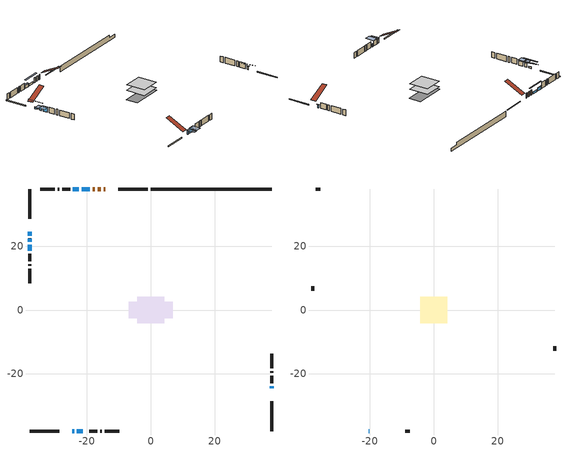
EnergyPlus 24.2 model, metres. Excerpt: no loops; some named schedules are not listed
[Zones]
conditioned space
 floor adiabatic (AdiabaticFloorConstruction): -4.18,-4.18 -4.18,4.18 4.18,4.18 4.18,-4.18 z1.14
 floor foundation (Slab1 construction): -6.86,-2.63 -6.86,2.63 6.86,2.63 6.86,-2.63 z-1.3
 wall outside (RimJoist1 construction): -0.96,37.92 -10.26,37.92 / -37.92,-37.92 -28.62,-37.92 / -37.92,37.92 -37.92,28.62 / 37.92,-37.92 37.92,-28.62 z1.14:1.44
 wall outside (AdiabaticWallConstruction 1): -14.32,37.92 -14.76,37.92 / -15.69,37.92 -16.58,37.92 / -17.51,37.92 -18.25,37.92 z1.14:3.17
 wall outside (AdiabaticWallConstruction): -24.56,-37.92 -24.04,-37.92 / -37.92,22.41 -37.92,21.39 z1.14:2.82; -37.92,24.56 -37.92,23.33 / -19.17,37.92 -21.61,37.92 z1.14:1.9; -23.12,-37.92 -21.29,-37.92 z1.14:3.17; -37.92,20.46 -37.92,18.63 z1.14:2.97; 37.92,-24.56 37.92,-23.94 / -22.54,37.92 -24.37,37.92 z1.14:2.36
 wall outside (Wall1 construction): -25.3,37.92 -27.7,37.92 / -19.22,-37.92 -16.82,-37.92 / -37.92,17.7 -37.92,15.31 / 37.92,-23.02 37.92,-20.62 z1.14:3.58
 wall outside (Wall2 construction): -28.63,37.92 -29.2,37.92 / -15.9,-37.92 -15.32,-37.92 / -37.92,14.38 -37.92,13.81 / 37.92,-19.69 37.92,-19.12 z1.14:3.58
 wall outside (Wall3 construction): -30.13,37.92 -34.67,37.92 / -14.39,-37.92 -9.85,-37.92 / -37.92,12.88 -37.92,8.34 / 37.92,-18.19 37.92,-13.65 z1.14:3.58
 wall foundation (FoundationWall1 construction): -0.03,37.92,-1.3 -0.03,37.92,1.14 34.12,37.92,1.14 34.12,37.92,0.01 37.92,37.92,0.01 37.92,37.92,-1.3
 window (WindowConstruction 4): -24.55,-37.92 -24.05,-37.92 z1.14:2.82
 window (WindowConstruction 6): -37.92,24.55 -37.92,23.33 z1.14:1.9
 window (WindowConstruction 7): -19.17,37.92 -21.61,37.92 z1.14:1.9
 window (WindowConstruction): -23.12,-37.92 -21.29,-37.92 z1.14:3.17
 window (WindowConstruction 5): -37.92,22.41 -37.92,21.39 z1.14:2.82
 window (WindowConstruction 1): -37.92,20.46 -37.92,18.63 z1.14:2.97
 window (WindowConstruction 2): 37.92,-24.55 37.92,-23.94 z1.14:2.36
 window (WindowConstruction 3): -22.54,37.92 -24.37,37.92 z1.14:2.36
 door (Door): -14.32,37.92 -14.76,37.92 z1.14:3.17
 door (Door 1): -15.69,37.92 -16.58,37.92 z1.14:3.17
 door (Door 2): -17.51,37.92 -18.25,37.92 z1.14:3.17
 ceiling adiabatic (AdiabaticFloorConstruction): 4.18,-4.18 4.18,4.18 -4.18,4.18 -4.18,-4.18 z1.14
attic - vented
 floor to conditioned space (Floor1 construction Reversed): -4.18,-4.18 -4.18,4.18 4.18,4.18 4.18,-4.18 z3.58
 wall outside (AdiabaticWallConstruction): -20.36,-37.92 -20.15,-37.92 z1.14:2.36
 wall outside (Wall4 construction): -35.6,37.92 -36.99,37.92 / -8.92,-37.92 -7.53,-37.92 / -37.92,7.41 -37.92,6.01 / 37.92,-12.72 37.92,-11.33 z1.14:3.58
 window (WindowConstruction 8): -20.36,-37.92 -20.15,-37.92 z1.14:2.36
 roof outside (Roof1 construction): -13.4,37.92,3.58 -13.4,30.02,7.53 -11.19,30.02,7.53 -11.19,37.92,3.58; -25.48,-37.92,3.58 -25.48,-30.02,7.53 -27.69,-30.02,7.53 -27.69,-37.92,3.58; -37.92,25.48,3.58 -30.02,25.48,7.53 -30.02,27.69,7.53 -37.92,27.69,3.58; 37.92,-25.48,3.58 30.02,-25.48,7.53 30.02,-27.69,7.53 37.92,-27.69,3.58
shading: -23.75,-37.92 -24.85,-37.92 -24.85,-41.58 -23.75,-41.58 z3.12; -37.92,20.7 -37.92,27.19 -38.33,27.19 -38.33,20.7 z4.54; -24.25,37.92 -16.53,37.92 -16.53,38.33 -24.25,38.33 z4.54; -20.99,-37.92 -23.41,-37.92 -23.41,-41.58 -20.99,-41.58 z3.47; -37.92,21.09 -37.92,22.7 -40.36,22.7 -40.36,21.09 z3.12; -37.92,18.33 -37.92,20.76 -40.36,20.76 -40.36,18.33 z3.27; 37.92,-23.74 37.92,-24.76 38.33,-24.76 38.33,-23.74 z2.56; -24.57,37.92 -22.34,37.92 -22.34,38.33 -24.57,38.33 z2.56
[Building]
Building 1: Terrain=Suburbs
[Site:Location]
Quebec Intl AP_QC: Latitude {deg}=46.8; Longitude {deg}=-71.38; Time Zone {hr}=-5; Elevation {m}=74; Keep Site Location Information=Yes
[Site:GroundTemperature:Shallow]
0.0108218, -2.24938, -2.43038, -1.3578, 2.94801, 7.23376, 10.9493, 13.303, 13.5029, 11.5886, 7.96783, 3.81355
[Site:WaterMainsTemperature]
Calculation Method=Schedule; Temperature Schedule=mains temperature schedule
[Material] Roughness=Rough; Thermal Absorptance=0.9
Name | Thickness {m} | Conductivity {W/m-K} | Density {kg/m3} | Specific Heat {J/kg-K} | Solar Absorptance | Visible Absorptance
asphalt or fiberglass shingles | 0.00635 | 0.162714 | 1121.4 | 1465.45 | 0.4 | 0.4
ceiling loosefill ins | 0.254 | 0.0480833 | 16.02 | 1046.75 | 0.7 | 0.7
ceiling stud and cavity | 0.1397 | 0.248704 | 65.682 | 1177.47 | 0.7 | 0.7
concrete 4.0 in. | 0.1016 | 1.803125 | 2242.8 | 837.4 | 0.7 | 0.7
concrete 8.0 in. | 0.2032 | 1.803125 | 2242.8 | 837.4 | 0.7 | 0.7
door material | 0.04445 | 0.0451087 | 512.64 | 1214.23 | 0.7 | 0.7
exterior vertical ins | 0.0481002 | 0.029427 | 32.04 | 1214.23 | 0.7 | 0.7
floor covering | 0.0127 | 0.0433444 | 54.468 | 1339.84 | 0.6 | 0.6
floor rigid ins; wall rigid ins 1 | 0.512978 | 0.029427 | 32.04 | 1214.23 | 0.7 | 0.7
floor stud and cavity | 0.1397 | 1.75129 | 37.0049 | 1207.88 | 0.7 | 0.7
furniture material conditioned space 1 | 0.1524 | 0.115458 | 640.8 | 1214.23 | 0.6 | 0.6
gypsum board | 0.0127 | 0.160291 | 801 | 837.4 | 0.6 | 0.6
gypsum board 1 | 0.0127 | 0.160291 | 801 | 837.4 | 0.7 | 0.7
osb sheathing 0.5 in. | 0.0127 | 0.115458 | 512.64 | 1214.23 | 0.7 | 0.7
osb sheathing 0.75 in. | 0.01905 | 0.115458 | 512.64 | 1214.23 | 0.7 | 0.7
osb sheathing 2.0 in. | 0.0508 | 0.115458 | 512.64 | 1214.23 | 0.7 | 0.7
rim joist rigid ins; slab rigid ins; wall rigid ins | 0.051816 | 0.029427 | 32.04 | 1214.23 | 0.7 | 0.7
rim joist stud and cavity | 0.0508 | 0.0371023 | 125.044 | 1163.47 | 0.6 | 0.6
wall stud and cavity | 0.1397 | 0.122248 | 139.0536 | 1170.24 | 0.7 | 0.7
wall stud and cavity 1 | 0.1397 | 0.33619 | 139.0536 | 1170.24 | 0.7 | 0.7
wall stud and cavity 2 | 0.1397 | 0.156487 | 139.0536 | 1170.24 | 0.7 | 0.7
wall stud and cavity 3 | 0.0889 | 6.1454 | 50.32683 | 1063.81 | 0.6 | 0.6
wall stud and cavity 4 | 0.0889 | 0.380278 | 52.3479 | 1209.89 | 0.7 | 0.7
wall stud and cavity 5 | 0.0889 | 0.391764 | 83.0341 | 1211.67 | 0.7 | 0.7
wood siding | 0.0254 | 0.102417 | 544.68 | 1172.36 | 0.4 | 0.4
wood siding 1 | 0.00254 | 0.102417 | 544.68 | 1172.36 | 0.4 | 0.4
wood siding 2; wood siding 3; wood siding 4 | 0.0254 | 0.102417 | 544.68 | 1172.36 | 0.7 | 0.7
[WindowMaterial:SimpleGlazingSystem]
Name | U-Factor {W/m2-K} | Solar Heat Gain Coefficient
WindowMaterial | 2.22805 | 0.55
WindowMaterial 1 | 2.20704 | 0.54
WindowMaterial 2 | 2.25246 | 0.49
WindowMaterial 3 | 2.24508 | 0.51
WindowMaterial 4 | 2.14969 | 0.57
WindowMaterial 5 | 2.09745 | 0.62
WindowMaterial 6 | 2.22237 | 0.52
WindowMaterial 7 | 2.435862 | 0.32
[Construction]
AdiabaticFloorConstruction: floor stud and cavity, floor rigid ins, osb sheathing 0.75 in., floor covering
AdiabaticWallConstruction: wood siding 3, wall rigid ins 1, wall stud and cavity 4, gypsum board
AdiabaticWallConstruction 1: wood siding 4, wall rigid ins 1, wall stud and cavity 4, gypsum board
Door; Door 1; Door 2: door material
Floor1 construction Reversed: gypsum board, ceiling stud and cavity, ceiling loosefill ins
FoundationWall1 construction: concrete 8.0 in., gypsum board 1
furniture construction conditioned space 1: furniture material conditioned space 1
PartitionWallConstruction: gypsum board, wall stud and cavity 5, gypsum board
RimJoist1 construction: wood siding 2, rim joist rigid ins, osb sheathing 2.0 in., rim joist stud and cavity
Roof1 construction: asphalt or fiberglass shingles
Slab1 construction: slab rigid ins, concrete 4.0 in.
Wall1 construction: wood siding, wall rigid ins, osb sheathing 0.5 in., wall stud and cavity, gypsum board
Wall2 construction: wood siding, wall rigid ins, osb sheathing 0.5 in., wall stud and cavity 1, gypsum board
Wall3 construction: wood siding, wall rigid ins, osb sheathing 0.5 in., wall stud and cavity 2, gypsum board
Wall4 construction: wood siding 1, wall stud and cavity 3
WindowConstruction: WindowMaterial
WindowConstruction 1: WindowMaterial 1
WindowConstruction 2: WindowMaterial 2
WindowConstruction 3: WindowMaterial 3
WindowConstruction 4: WindowMaterial 4
WindowConstruction 5: WindowMaterial 5
WindowConstruction 6; WindowConstruction 7: WindowMaterial 6
WindowConstruction 8: WindowMaterial 7
[Zone] Multiplier=1; Part of Total Floor Area=Yes
Name | Volume {m3}
attic - vented | 43.419
conditioned space | 373.7
[Space]
Name | Zone | Volume {m3}
attic - vented 1 | attic - vented | 43.419
conditioned space 1 | conditioned space | 373.7
[ZoneInfiltration:EffectiveLeakageArea]
infil attic - vented 1: Zone or Space=attic - vented 1; Schedule=Always On Discrete; Effective Air Leakage Area {cm2}=2575.38; Stack Coefficient=0.000444307; Wind Coefficient=1.42417e-05
[ZoneMixing]
whole house fan mix: Zone or Space=attic - vented; Schedule=Always On Continuous; Design Flow Rate Calculation Method=Flow/Zone; Design Flow Rate {m3/s}=0; Source Zone or Space=conditioned space
[SurfaceProperty:ExposedFoundationPerimeter]
Slab1: Exposed Perimeter Calculation Method=TotalExposedPerimeter; Total Exposed Perimeter {m}=37.949
[InternalMass] Zone or ZoneList=conditioned space; Space or SpaceList=conditioned space 1
Name | Construction | Surface Area {m2}
furniture mass conditioned space 1 | furniture construction conditioned space 1 | 56.76
partition wall mass | PartitionWallConstruction | 141.9
[Lights]
interior lighting: Zone or ZoneList or Space or SpaceList=conditioned space 1; Schedule=interior lighting schedule; Design Level Calculation Method=LightingLevel; Lighting Level {W}=343.2; Return Air Fraction=0; Fraction Radiant=0.6; Fraction Visible=0.2; Fraction Replaceable=1
[People]
occupants: Zone or ZoneList or Space or SpaceList=conditioned space 1; Number of People Schedule=occupants schedule; Number of People Calculation Method=People; Number of People=3; Fraction Radiant=0.314171; Sensible Heat Fraction=0.56303; Activity Level Schedule=occupants activity schedule; Carbon Dioxide Generation Rate {m3/s-W}=0; Enable ASHRAE 55 Comfort Warnings=No; Mean Radiant Temperature Calculation Type=EnclosureAveraged
[ElectricEquipment] Zone or ZoneList or Space or SpaceList=conditioned space 1; Design Level Calculation Method=EquipmentLevel
Name | Schedule | Design Level {W} | Fraction Latent | Fraction Radiant | Fraction Lost
clothes dryer | clothes dryer schedule | 140.772 | 0.015 | 0.081 | 0.85
clothes washer | clothes washer schedule | 32.1985 | 0.03 | 0.162 | 0.7
cooking range | cooking range schedule | 215.147 | 0.08 | 0.432 | 0.2
dishwasher | dishwasher schedule | 66.8632 | 0.3 | 0.18 | 0.4
fridge | fridge schedule | 72.9452 | 0 | 0.6 | 0
mech vent house fan | mech vent house fan schedule | 20.8667 | 0 | 0 | 0.522764
mech vent house fan cfis | mech vent house fan cfis schedule | 0 | 0 | 0 | 0
misc plug loads | misc plug loads schedule | 494.7 | 0.045 | 0.513 | 0.1
whole house fan | Always On Discrete | 0 | 0 | 0 | 1
[OtherEquipment] Zone or ZoneList or Space or SpaceList=conditioned space 1; Design Level Calculation Method=EquipmentLevel
Name | Fuel Type | Schedule | Design Level {W} | Fraction Latent | Fraction Radiant | Fraction Lost
clothes dryer 1 | Electricity | clothes dryer schedule | 0 | 0.015 | 0.081 | 0.85
cooking range 1 | Electricity | cooking range schedule | 0 | 0.08 | 0.432 | 0.2
general water use latent | None | general water use schedule | 62.594 | 1 | 0 | 0
general water use sensible | None | general water use schedule | -61.6891 | 0 | 0.6 | 0
mech vent house fan latent load | None | Always On Discrete | 0 | 1 | 0 | 0
mech vent house fan sensible load | None | Always On Discrete | 0 | 0 | 0 | 0
water heater energy adjustment1 | Electricity | Always On Discrete | 0.01 | 0 | 0 | 1
[ZoneInfiltration:DesignFlowRate] Zone or ZoneList or Space or SpaceList=conditioned space 1; Schedule=Always On Discrete; Design Flow Rate Calculation Method=Flow/Zone; Design Flow Rate {m3/s}=0
infil flow; natural vent flow; whole house fan flow
[ZoneControl:Thermostat]
conditioned space Thermostat: Zone or ZoneList=conditioned space; Control Type Schedule=conditioned space Thermostat Schedule; Control 1=conditioned space temperature setpoint; Temperature Difference Between Cutout And Setpoint {deltaC}=0
[ZoneHVAC:Baseboard:Convective:Electric]
electric baseboard: Availability Schedule=Always On Discrete; Heating Design Capacity {W}=6416.5; Efficiency=1
[AirLoopHVAC:UnitarySystem]
unit heater unitary system: Control Type=Load; Controlling Zone or Thermostat Location=conditioned space; Dehumidification Control Type=None; Availability Schedule=Always On Discrete; Supply Fan=unit heater supply fan; Fan Placement=BlowThrough; Supply Air Fan Operating Mode Schedule=unit heater auto fan schedule; Heating Coil=unit heater htg coil; DX Heating Coil Sizing Ratio=1; Use DOAS DX Cooling Coil=No; Minimum Supply Air Temperature {C}=2; Latent Load Control=SensibleOnlyLoadControl; Cooling Supply Air Flow Rate Method=None; Heating Supply Air Flow Rate Method=SupplyAirFlowRate; Heating Supply Air Flow Rate {m3/s}=0.00141584; No Load Supply Air Flow Rate Method=SupplyAirFlowRate; No Load Supply Air Flow Rate {m3/s}=0; No Load Supply Air Flow Rate Control Set To Low Speed=Yes; Maximum Supply Air Temperature {C}=48.8889; Maximum Outdoor Dry-Bulb Temperature for Supplemental Heater Operation {C}=21; Ancillary On-Cycle Electric Power {W}=0; Ancillary Off-Cycle Electric Power {W}=0
[Fan:SystemModel]
unit heater supply fan: Availability Schedule=Always On Discrete; Design Maximum Air Flow Rate {m3/s}=0.00141584; Speed Control Method=Discrete; Electric Power Minimum Flow Rate Fraction=0.2; Design Pressure Rise {Pa}=500; Motor Efficiency=1; Motor In Air Stream Fraction=1; Design Electric Power Consumption {W}=Autosize; Design Power Sizing Method=PowerPerFlow; Electric Power Per Unit Flow Rate {W/(m3/s)}=28251.7; Electric Power Per Unit Flow Rate Per Unit Pressure {W/((m3/s)-Pa)}=1.66667; Fan Total Efficiency=0.7; Motor Loss Radiative Fraction=0; Number of Speeds=1; Speed Flow Fraction 1=1; Speed Electric Power Fraction 1=1
[Coil:Heating:Fuel]
unit heater htg coil: Availability Schedule=Always On Discrete; Fuel Type=OtherFuel1; Burner Efficiency=0.3; Nominal Capacity {W}=0.293071; On Cycle Parasitic Electric Load {W}=0; Off Cycle Parasitic Fuel Load {W}=0
[Zone equipment]
conditioned space: electric baseboard, unit heater unitary system
[Foundation:Kiva]
Foundation Kiva 1: Initial Indoor Air Temperature {C}=18; Wall Height Above Grade {m}=1.13998; Wall Depth Below Slab {m}=0.2032; Custom Block Material Name 1=exterior vertical ins; Custom Block Depth 1 {m}=2.43998; Custom Block X Position 1 {m}=0.2159; Custom Block Z Position 1 {m}=0
[Foundation:Kiva:Settings]
Soil Conductivity {W/m-K}=0.849921; Soil Density {kg/m3}=1842.3; Soil Specific Heat {J/kg-K}=418.7; Ground Solar Absorptivity=0.9; Ground Thermal Absorptivity=0.9; Ground Surface Roughness {m}=0.03; Far-Field Width {m}=40; Deep-Ground Boundary Condition=ZeroFlux; Deep-Ground Depth {m}=40; Minimum Cell Dimension {m}=0.2; Maximum Cell Growth Coefficient=3; Simulation Timestep=Timestep
[Exterior:Lights]
exterior lighting: Schedule=exterior lighting schedule; Design Level {W}=75.6
[EnergyManagementSystem:GlobalVariable]
infil_program_Qfan
infil_program_Qinf
natural_vent_program_Qnv
natural_vent_program_Qwhf
[EnergyManagementSystem:Sensor]
Name | Output:Variable or Output:Meter Index Key | Output:Variable or Output:Meter
airflow_gain | infil flow | Infiltration Sensible Heat Gain Energy
airflow_gain_1 | natural vent flow | Infiltration Sensible Heat Gain Energy
airflow_gain_2 | whole house fan flow | Infiltration Sensible Heat Gain Energy
airflow_loss | infil flow | Infiltration Sensible Heat Loss Energy
airflow_loss_1 | natural vent flow | Infiltration Sensible Heat Loss Energy
airflow_loss_2 | whole house fan flow | Infiltration Sensible Heat Loss Energy
clg_load_cond |  | Cooling:EnergyTransfer:Zone:CONDITIONED SPACE
clg_sp_s; clg_sp_s_1 | cooling setpoint | Schedule Value
clothes_dryer_exhaust_0_sch_s | clothes dryer exhaust 0 schedule | Schedule Value
conditioned_space_clg_unmet_s | conditioned space | Zone Cooling Setpoint Not Met Time
conditioned_space_htg_unmet_s | conditioned space | Zone Heating Setpoint Not Met Time
cool_season | cooling season schedule | Schedule Value
fridge_tin_s | conditioned space | Zone Mean Air Temperature
htg_load_cond |  | Heating:EnergyTransfer:Zone:CONDITIONED SPACE
htg_sp_s; htg_sp_s_1 | heating setpoint | Schedule Value
ig_ee_conv | clothes dryer | Electric Equipment Convective Heating Energy
ig_ee_conv_2 | cooking range | Electric Equipment Convective Heating Energy
ig_ee_conv_4 | fridge | Electric Equipment Convective Heating Energy
ig_ee_conv_5 | misc plug loads | Electric Equipment Convective Heating Energy
ig_ee_conv_6 | whole house fan | Electric Equipment Convective Heating Energy
ig_ee_rad | clothes dryer | Electric Equipment Radiant Heating Energy
ig_ee_rad_2 | cooking range | Electric Equipment Radiant Heating Energy
ig_ee_rad_4 | fridge | Electric Equipment Radiant Heating Energy
ig_ee_rad_5 | misc plug loads | Electric Equipment Radiant Heating Energy
ig_ee_rad_6 | whole house fan | Electric Equipment Radiant Heating Energy
ig_lgt_conv | interior lighting | Lights Convective Heating Energy
ig_lgt_rad | interior lighting | Lights Radiant Heating Energy
ig_lgt_vis | interior lighting | Lights Visible Radiation Heating Energy
ig_oe_conv | clothes dryer 1 | Other Equipment Convective Heating Energy
ig_oe_conv_1 | cooking range 1 | Other Equipment Convective Heating Energy
ig_oe_conv_2 | general water use latent | Other Equipment Convective Heating Energy
ig_oe_conv_3 | general water use sensible | Other Equipment Convective Heating Energy
ig_oe_conv_4 | water heater energy adjustment1 | Other Equipment Convective Heating Energy
ig_oe_rad | clothes dryer 1 | Other Equipment Radiant Heating Energy
ig_oe_rad_1 | cooking range 1 | Other Equipment Radiant Heating Energy
ig_oe_rad_2 | general water use latent | Other Equipment Radiant Heating Energy
ig_oe_rad_3 | general water use sensible | Other Equipment Radiant Heating Energy
ig_oe_rad_4 | water heater energy adjustment1 | Other Equipment Radiant Heating Energy
ig_ppl_conv | occupants | People Convective Heating Energy
ig_ppl_rad | occupants | People Radiant Heating Energy
im_conv | furniture mass conditioned space 1 | Surface Inside Face Convection Heat Gain Energy
im_conv_1 | partition wall mass | Surface Inside Face Convection Heat Gain Energy
im_ig | furniture mass conditioned space 1 | Surface Inside Face Internal Gains Radiation Heat Gain Energy
im_ig_1 | partition wall mass | Surface Inside Face Internal Gains Radiation Heat Gain Energy
im_lgt | furniture mass conditioned space 1 | Surface Inside Face Lights Radiation Heat Gain Energy
im_lgt_1 | partition wall mass | Surface Inside Face Lights Radiation Heat Gain Energy
im_sol | furniture mass conditioned space 1 | Surface Inside Face Solar Radiation Heat Gain Energy
im_sol_1 | partition wall mass | Surface Inside Face Solar Radiation Heat Gain Energy
im_surf | furniture mass conditioned space 1 | Surface Inside Face Net Surface Thermal Radiation Heat Gain Energy
im_surf_1 | partition wall mass | Surface Inside Face Net Surface Thermal Radiation Heat Gain Energy
mv_conv | mech vent house fan | Electric Equipment Convective Heating Energy
mv_conv_1 | mech vent house fan cfis | Electric Equipment Convective Heating Energy
mv_conv_2 | mech vent house fan latent load | Other Equipment Convective Heating Energy
mv_conv_3 | mech vent house fan sensible load | Other Equipment Convective Heating Energy
mv_rad | mech vent house fan | Electric Equipment Radiant Heating Energy
mv_rad_1 | mech vent house fan cfis | Electric Equipment Radiant Heating Energy
mv_rad_2 | mech vent house fan latent load | Other Equipment Radiant Heating Energy
mv_rad_3 | mech vent house fan sensible load | Other Equipment Radiant Heating Energy
natural_vent_s | natural vent schedule | Schedule Value
out_pb_s |  | Site Outdoor Air Barometric Pressure
out_wt_s |  | Site Outdoor Air Humidity Ratio
site_vw_s |  | Site Wind Speed
ss_back_out | Window1 | Surface Window Shortwave from Zone Back Out Window Heat Transfer Rate
ss_back_out_1 | Window10 | Surface Window Shortwave from Zone Back Out Window Heat Transfer Rate
ss_back_out_2 | Window11 | Surface Window Shortwave from Zone Back Out Window Heat Transfer Rate
ss_back_out_3 | Window2 | Surface Window Shortwave from Zone Back Out Window Heat Transfer Rate
ss_back_out_4 | Window3 | Surface Window Shortwave from Zone Back Out Window Heat Transfer Rate
ss_back_out_5 | Window4 | Surface Window Shortwave from Zone Back Out Window Heat Transfer Rate
ss_back_out_6 | Window6 | Surface Window Shortwave from Zone Back Out Window Heat Transfer Rate
ss_back_out_7 | Window7 | Surface Window Shortwave from Zone Back Out Window Heat Transfer Rate
ss_conv | Door1 | Surface Inside Face Convection Heat Gain Energy
ss_conv_1 | Door2 | Surface Inside Face Convection Heat Gain Energy
ss_conv_10 | Window7 | Surface Inside Face Convection Heat Gain Energy
ss_conv_2 | Door3 | Surface Inside Face Convection Heat Gain Energy
ss_conv_3 | Window1 | Surface Inside Face Convection Heat Gain Energy
ss_conv_4 | Window10 | Surface Inside Face Convection Heat Gain Energy
ss_conv_5 | Window11 | Surface Inside Face Convection Heat Gain Energy
ss_conv_6 | Window2 | Surface Inside Face Convection Heat Gain Energy
ss_conv_7 | Window3 | Surface Inside Face Convection Heat Gain Energy
ss_conv_8 | Window4 | Surface Inside Face Convection Heat Gain Energy
ss_conv_9 | Window6 | Surface Inside Face Convection Heat Gain Energy
ss_ig | Door1 | Surface Inside Face Internal Gains Radiation Heat Gain Energy
ss_ig_1 | Door2 | Surface Inside Face Internal Gains Radiation Heat Gain Energy
ss_ig_10 | Window7 | Surface Inside Face Internal Gains Radiation Heat Gain Energy
ss_ig_2 | Door3 | Surface Inside Face Internal Gains Radiation Heat Gain Energy
ss_ig_3 | Window1 | Surface Inside Face Internal Gains Radiation Heat Gain Energy
ss_ig_4 | Window10 | Surface Inside Face Internal Gains Radiation Heat Gain Energy
ss_ig_5 | Window11 | Surface Inside Face Internal Gains Radiation Heat Gain Energy
ss_ig_6 | Window2 | Surface Inside Face Internal Gains Radiation Heat Gain Energy
ss_ig_7 | Window3 | Surface Inside Face Internal Gains Radiation Heat Gain Energy
ss_ig_8 | Window4 | Surface Inside Face Internal Gains Radiation Heat Gain Energy
ss_ig_9 | Window6 | Surface Inside Face Internal Gains Radiation Heat Gain Energy
ss_lgt | Door1 | Surface Inside Face Lights Radiation Heat Gain Energy
ss_lgt_1 | Door2 | Surface Inside Face Lights Radiation Heat Gain Energy
ss_lgt_2 | Door3 | Surface Inside Face Lights Radiation Heat Gain Energy
ss_sol | Door1 | Surface Inside Face Solar Radiation Heat Gain Energy
ss_sol_1 | Door2 | Surface Inside Face Solar Radiation Heat Gain Energy
ss_sol_2 | Door3 | Surface Inside Face Solar Radiation Heat Gain Energy
ss_surf | Door1 | Surface Inside Face Net Surface Thermal Radiation Heat Gain Energy
ss_surf_1 | Door2 | Surface Inside Face Net Surface Thermal Radiation Heat Gain Energy
ss_surf_10 | Window7 | Surface Inside Face Net Surface Thermal Radiation Heat Gain Energy
ss_surf_2 | Door3 | Surface Inside Face Net Surface Thermal Radiation Heat Gain Energy
ss_surf_3 | Window1 | Surface Inside Face Net Surface Thermal Radiation Heat Gain Energy
ss_surf_4 | Window10 | Surface Inside Face Net Surface Thermal Radiation Heat Gain Energy
ss_surf_5 | Window11 | Surface Inside Face Net Surface Thermal Radiation Heat Gain Energy
ss_surf_6 | Window2 | Surface Inside Face Net Surface Thermal Radiation Heat Gain Energy
ss_surf_7 | Window3 | Surface Inside Face Net Surface Thermal Radiation Heat Gain Energy
ss_surf_8 | Window4 | Surface Inside Face Net Surface Thermal Radiation Heat Gain Energy
ss_surf_9 | Window6 | Surface Inside Face Net Surface Thermal Radiation Heat Gain Energy
ss_trans_in | Window1 | Surface Window Transmitted Solar Radiation Rate
ss_trans_in_1 | Window10 | Surface Window Transmitted Solar Radiation Rate
ss_trans_in_2 | Window11 | Surface Window Transmitted Solar Radiation Rate
ss_trans_in_3 | Window2 | Surface Window Transmitted Solar Radiation Rate
ss_trans_in_4 | Window3 | Surface Window Transmitted Solar Radiation Rate
ss_trans_in_5 | Window4 | Surface Window Transmitted Solar Radiation Rate
ss_trans_in_6 | Window6 | Surface Window Transmitted Solar Radiation Rate
ss_trans_in_7 | Window7 | Surface Window Transmitted Solar Radiation Rate
ss_trans_out | Window1 | Surface Inside Face Initial Transmitted Diffuse Transmitted Out Window Solar Radiation Rate
ss_trans_out_1 | Window10 | Surface Inside Face Initial Transmitted Diffuse Transmitted Out Window Solar Radiation Rate
ss_trans_out_2 | Window11 | Surface Inside Face Initial Transmitted Diffuse Transmitted Out Window Solar Radiation Rate
ss_trans_out_3 | Window2 | Surface Inside Face Initial Transmitted Diffuse Transmitted Out Window Solar Radiation Rate
ss_trans_out_4 | Window3 | Surface Inside Face Initial Transmitted Diffuse Transmitted Out Window Solar Radiation Rate
ss_trans_out_5 | Window4 | Surface Inside Face Initial Transmitted Diffuse Transmitted Out Window Solar Radiation Rate
ss_trans_out_6 | Window6 | Surface Inside Face Initial Transmitted Diffuse Transmitted Out Window Solar Radiation Rate
ss_trans_out_7 | Window7 | Surface Inside Face Initial Transmitted Diffuse Transmitted Out Window Solar Radiation Rate
s_conv | Floor1 | Surface Inside Face Convection Heat Gain Energy
s_conv_1 | FoundationWall1 | Surface Inside Face Convection Heat Gain Energy
s_conv_10 | Wall1:180 | Surface Inside Face Convection Heat Gain Energy
s_conv_11 | Wall1:270 | Surface Inside Face Convection Heat Gain Energy
s_conv_12 | Wall1:90 | Surface Inside Face Convection Heat Gain Energy
s_conv_13 | Wall2:0 | Surface Inside Face Convection Heat Gain Energy
s_conv_14 | Wall2:180 | Surface Inside Face Convection Heat Gain Energy
s_conv_15 | Wall2:270 | Surface Inside Face Convection Heat Gain Energy
